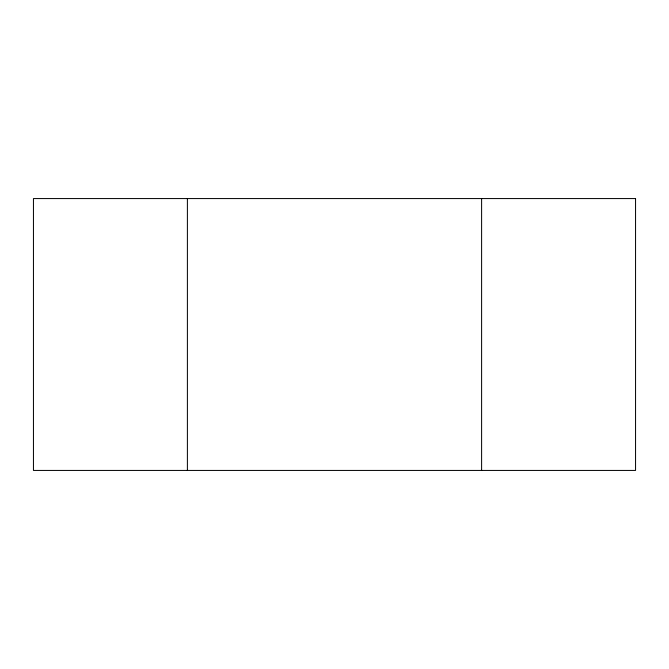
<?xml version="1.0" encoding="UTF-8"?>
<svg xmlns="http://www.w3.org/2000/svg" width="669" height="669" viewBox="0 0 669 669"><rect width="100%" height="100%" fill="white"/><g stroke="black" fill="none" stroke-linecap="round" stroke-linejoin="round"><path stroke-width="1" d="M481.605 198.568L481.605 470.432M187.395 198.568L187.395 470.432M635.55 198.568L33.45 198.568L33.45 470.432L635.55 470.432L635.55 198.568"/></g></svg>
